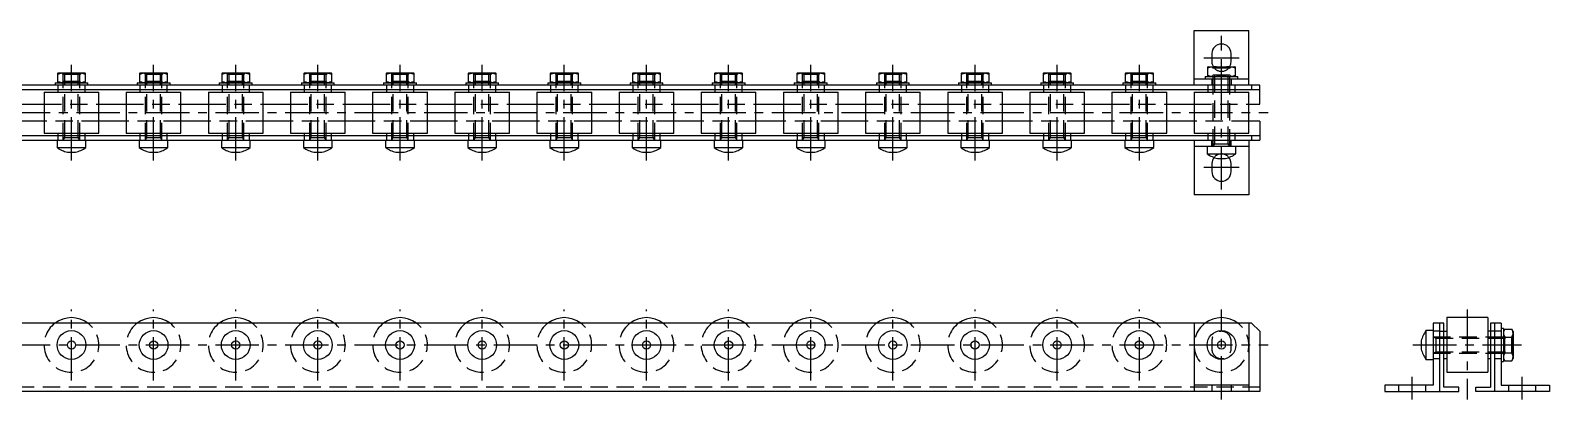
# Model space of a CAD drawing. Extents: x -3 to 1094, y -8 to 142.
# Drawn here: x 539 to 1094, y 7 to 142 of the extents above; entities that cross this region are included whole.
import ezdxf

# ---------------------------------------------------------------- set-up
doc = ezdxf.new("R2010")
doc.units = 0
doc.header["$LTSCALE"] = 0.5
doc.linetypes.add('CENTER', pattern=[50.8, 31.75, -6.35, 6.35, -6.35])
doc.linetypes.add('DASHED', pattern=[19.05, 12.7, -6.35])
for name, color, linetype in [('MSM_CENTER', 1, 'CENTER'), ('MSM_CONTINUOUS', 7, 'CONTINUOUS'), ('MSM_DASHED', 4, 'DASHED')]:
    doc.layers.add(name, color=color, linetype=linetype)

msp = doc.modelspace()

# ---------------------------------------------------------------- linework, layer by layer
at = {"layer": 'MSM_CENTER'}
for p, q in [((974, 83.91), (974, 140.11)), ((554, 94.51), (554, 129.51)), ((584, 94.51), (584, 129.51)), ((614, 94.51), (614, 129.51)), ((644, 94.51), (644, 129.51)), ((674, 94.51), (674, 129.51)), ((704, 94.51), (704, 129.51)), ((734, 94.51), (734, 129.51)), ((764, 94.51), (764, 129.51)), ((794, 94.51), (794, 129.51)), ((824, 94.51), (824, 129.51)), ((854, 94.51), (854, 129.51)), ((884, 94.51), (884, 129.51)), ((914, 94.51), (914, 129.51)), ((944, 94.51), (944, 129.51)), ((967.5, 132.11), (980.5, 132.11)), ((-3, 112.01), (991, 112.01)), ((980.5, 91.91), (967.5, 91.91)), ((554, 14), (554, 40)), ((584, 14), (584, 40)), ((614, 14), (614, 40)), ((644, 14), (644, 40)), ((674, 14), (674, 40)), ((704, 14), (704, 40)), ((734, 14), (734, 40)), ((764, 14), (764, 40)), ((794, 14), (794, 40)), ((824, 14), (824, 40)), ((854, 14), (854, 40)), ((884, 14), (884, 40)), ((914, 14), (914, 40)), ((944, 14), (944, 40)), ((974, 7), (974, 40)), ((1063.74, 40), (1063.74, 7)), ((-3, 27), (991, 27)), ((1043.94, 27), (1083.54, 27)), ((1043.64, 7), (1043.64, 15.3)), ((1083.84, 7), (1083.84, 15.3))]:
    msp.add_line(p, q, dxfattribs=at)
at = {"layer": 'MSM_CONTINUOUS'}
for p, q in [((964, 122.11), (964, 142.11)), ((964, 142.11), (984, 142.11)), ((984, 122.11), (984, 142.11)), ((970.5, 133.61), (970.5, 130.61)), ((977.5, 130.61), (977.5, 133.61)), ((969.1, 128.81), (969, 128.75)), ((969, 125.27), (969, 128.75)), ((969.1, 128.81), (978.9, 128.81)), ((974, 125.72), (974, 128.31)), ((979, 128.75), (978.9, 128.81)), ((979, 128.75), (979, 125.27)), ((988, 122.11), (0, 122.11)), ((548, 122.91), (548, 122.11)), ((548, 122.91), (560, 122.91)), ((549.1, 126.51), (549, 126.45)), ((549, 122.97), (549, 126.45)), ((549, 122.97), (549.1, 122.91)), ((549.1, 126.51), (558.9, 126.51)), ((554, 123.42), (554, 126.01)), ((559, 126.45), (558.9, 126.51)), ((558.9, 122.91), (559, 122.97)), ((559, 126.45), (559, 122.97)), ((560, 122.11), (560, 122.91)), ((578, 122.91), (578, 122.11)), ((578, 122.91), (590, 122.91)), ((579.1, 126.51), (579, 126.45)), ((579, 122.97), (579, 126.45)), ((579, 122.97), (579.1, 122.91)), ((579.1, 126.51), (588.9, 126.51)), ((584, 123.42), (584, 126.01)), ((589, 126.45), (588.9, 126.51)), ((588.9, 122.91), (589, 122.97)), ((589, 126.45), (589, 122.97)), ((590, 122.11), (590, 122.91)), ((608, 122.91), (608, 122.11)), ((608, 122.91), (620, 122.91)), ((609.1, 126.51), (609, 126.45)), ((609, 122.97), (609, 126.45)), ((609, 122.97), (609.1, 122.91)), ((609.1, 126.51), (618.9, 126.51)), ((614, 123.42), (614, 126.01)), ((619, 126.45), (618.9, 126.51)), ((618.9, 122.91), (619, 122.97)), ((619, 126.45), (619, 122.97)), ((620, 122.11), (620, 122.91)), ((638, 122.91), (638, 122.11)), ((638, 122.91), (650, 122.91)), ((639.1, 126.51), (639, 126.45)), ((639, 122.97), (639, 126.45)), ((639, 122.97), (639.1, 122.91)), ((639.1, 126.51), (648.9, 126.51)), ((644, 123.42), (644, 126.01)), ((649, 126.45), (648.9, 126.51)), ((648.9, 122.91), (649, 122.97)), ((649, 126.45), (649, 122.97)), ((650, 122.11), (650, 122.91)), ((668, 122.91), (668, 122.11)), ((668, 122.91), (680, 122.91)), ((669.1, 126.51), (669, 126.45)), ((669, 122.97), (669, 126.45)), ((669, 122.97), (669.1, 122.91)), ((669.1, 126.51), (678.9, 126.51)), ((674, 123.42), (674, 126.01)), ((679, 126.45), (678.9, 126.51)), ((678.9, 122.91), (679, 122.97)), ((679, 126.45), (679, 122.97)), ((680, 122.11), (680, 122.91)), ((698, 122.91), (698, 122.11)), ((698, 122.91), (710, 122.91)), ((699.1, 126.51), (699, 126.45)), ((699, 122.97), (699, 126.45)), ((699, 122.97), (699.1, 122.91)), ((699.1, 126.51), (708.9, 126.51)), ((704, 123.42), (704, 126.01)), ((709, 126.45), (708.9, 126.51)), ((708.9, 122.91), (709, 122.97)), ((709, 126.45), (709, 122.97)), ((710, 122.11), (710, 122.91)), ((728, 122.91), (728, 122.11)), ((728, 122.91), (740, 122.91)), ((729.1, 126.51), (729, 126.45)), ((729, 122.97), (729, 126.45)), ((729, 122.97), (729.1, 122.91)), ((729.1, 126.51), (738.9, 126.51)), ((734, 123.42), (734, 126.01)), ((739, 126.45), (738.9, 126.51)), ((738.9, 122.91), (739, 122.97)), ((739, 126.45), (739, 122.97)), ((740, 122.11), (740, 122.91)), ((758, 122.91), (758, 122.11)), ((758, 122.91), (770, 122.91)), ((759.1, 126.51), (759, 126.45)), ((759, 122.97), (759, 126.45)), ((759, 122.97), (759.1, 122.91)), ((759.1, 126.51), (768.9, 126.51)), ((764, 123.42), (764, 126.01)), ((769, 126.45), (768.9, 126.51)), ((768.9, 122.91), (769, 122.97)), ((769, 126.45), (769, 122.97)), ((770, 122.11), (770, 122.91)), ((788, 122.91), (788, 122.11)), ((788, 122.91), (800, 122.91)), ((789.1, 126.51), (789, 126.45)), ((789, 122.97), (789, 126.45)), ((789, 122.97), (789.1, 122.91)), ((789.1, 126.51), (798.9, 126.51)), ((794, 123.42), (794, 126.01)), ((799, 126.45), (798.9, 126.51)), ((798.9, 122.91), (799, 122.97)), ((799, 126.45), (799, 122.97)), ((800, 122.11), (800, 122.91)), ((818, 122.91), (818, 122.11)), ((818, 122.91), (830, 122.91)), ((819.1, 126.51), (819, 126.45)), ((819, 122.97), (819, 126.45)), ((819, 122.97), (819.1, 122.91)), ((819.1, 126.51), (828.9, 126.51)), ((824, 123.42), (824, 126.01)), ((829, 126.45), (828.9, 126.51)), ((828.9, 122.91), (829, 122.97)), ((829, 126.45), (829, 122.97)), ((830, 122.11), (830, 122.91)), ((848, 122.91), (848, 122.11)), ((848, 122.91), (860, 122.91)), ((849.1, 126.51), (849, 126.45)), ((849, 122.97), (849, 126.45)), ((849, 122.97), (849.1, 122.91)), ((849.1, 126.51), (858.9, 126.51)), ((854, 123.42), (854, 126.01)), ((859, 126.45), (858.9, 126.51)), ((858.9, 122.91), (859, 122.97)), ((859, 126.45), (859, 122.97)), ((860, 122.11), (860, 122.91)), ((878, 122.91), (878, 122.11)), ((878, 122.91), (890, 122.91)), ((879.1, 126.51), (879, 126.45)), ((879, 122.97), (879, 126.45)), ((879, 122.97), (879.1, 122.91)), ((879.1, 126.51), (888.9, 126.51)), ((884, 123.42), (884, 126.01)), ((889, 126.45), (888.9, 126.51)), ((888.9, 122.91), (889, 122.97)), ((889, 126.45), (889, 122.97)), ((890, 122.11), (890, 122.91)), ((908, 122.91), (908, 122.11)), ((908, 122.91), (920, 122.91)), ((909.1, 126.51), (909, 126.45)), ((909, 122.97), (909, 126.45)), ((909, 122.97), (909.1, 122.91)), ((909.1, 126.51), (918.9, 126.51)), ((914, 123.42), (914, 126.01)), ((919, 126.45), (918.9, 126.51)), ((918.9, 122.91), (919, 122.97)), ((919, 126.45), (919, 122.97)), ((920, 122.11), (920, 122.91)), ((938, 122.91), (938, 122.11)), ((938, 122.91), (950, 122.91)), ((939.1, 126.51), (939, 126.45)), ((939, 122.97), (939, 126.45)), ((939, 122.97), (939.1, 122.91)), ((939.1, 126.51), (948.9, 126.51)), ((944, 123.42), (944, 126.01)), ((949, 126.45), (948.9, 126.51)), ((948.9, 122.91), (949, 122.97)), ((949, 126.45), (949, 122.97)), ((950, 122.11), (950, 122.91)), ((964, 124.41), (984, 124.41)), ((968, 125.21), (968, 124.41)), ((968, 125.21), (980, 125.21)), ((969, 125.27), (969.1, 125.21)), ((978.9, 125.21), (979, 125.27)), ((980, 124.41), (980, 125.21)), ((985, 122.11), (985, 120.51)), ((988, 115.11), (988, 122.11)), ((0, 120.51), (988, 120.51)), ((544, 119.51), (544, 104.51)), ((544, 119.51), (564, 119.51)), ((549, 120.51), (549, 119.51)), ((559, 119.51), (559, 120.51)), ((564, 104.51), (564, 119.51)), ((574, 119.51), (574, 104.51)), ((574, 119.51), (594, 119.51)), ((579, 120.51), (579, 119.51)), ((589, 119.51), (589, 120.51)), ((594, 104.51), (594, 119.51)), ((604, 119.51), (604, 104.51)), ((604, 119.51), (624, 119.51)), ((609, 120.51), (609, 119.51)), ((619, 119.51), (619, 120.51)), ((624, 104.51), (624, 119.51)), ((634, 119.51), (634, 104.51)), ((634, 119.51), (654, 119.51)), ((639, 120.51), (639, 119.51)), ((649, 119.51), (649, 120.51)), ((654, 104.51), (654, 119.51)), ((664, 119.51), (664, 104.51)), ((664, 119.51), (684, 119.51)), ((669, 120.51), (669, 119.51)), ((679, 119.51), (679, 120.51)), ((684, 104.51), (684, 119.51)), ((694, 119.51), (694, 104.51)), ((694, 119.51), (714, 119.51)), ((699, 120.51), (699, 119.51)), ((709, 119.51), (709, 120.51)), ((714, 104.51), (714, 119.51)), ((724, 119.51), (724, 104.51)), ((724, 119.51), (744, 119.51)), ((729, 120.51), (729, 119.51)), ((739, 119.51), (739, 120.51)), ((744, 104.51), (744, 119.51)), ((754, 119.51), (754, 104.51)), ((754, 119.51), (774, 119.51)), ((759, 120.51), (759, 119.51)), ((769, 119.51), (769, 120.51)), ((774, 104.51), (774, 119.51)), ((784, 119.51), (784, 104.51)), ((784, 119.51), (804, 119.51)), ((789, 120.51), (789, 119.51)), ((799, 119.51), (799, 120.51)), ((804, 104.51), (804, 119.51)), ((814, 119.51), (814, 104.51)), ((814, 119.51), (834, 119.51)), ((819, 120.51), (819, 119.51)), ((829, 119.51), (829, 120.51)), ((834, 104.51), (834, 119.51)), ((844, 119.51), (844, 104.51)), ((844, 119.51), (864, 119.51)), ((849, 120.51), (849, 119.51)), ((859, 119.51), (859, 120.51)), ((864, 104.51), (864, 119.51)), ((874, 119.51), (874, 104.51)), ((874, 119.51), (894, 119.51)), ((879, 120.51), (879, 119.51)), ((889, 119.51), (889, 120.51)), ((894, 104.51), (894, 119.51)), ((904, 119.51), (904, 104.51)), ((904, 119.51), (924, 119.51)), ((909, 120.51), (909, 119.51)), ((919, 119.51), (919, 120.51)), ((924, 104.51), (924, 119.51)), ((934, 119.51), (934, 104.51)), ((934, 119.51), (954, 119.51)), ((939, 120.51), (939, 119.51)), ((949, 119.51), (949, 120.51)), ((954, 104.51), (954, 119.51)), ((964, 119.51), (964, 104.51)), ((964, 119.51), (984, 119.51)), ((969, 120.51), (969, 119.51)), ((979, 119.51), (979, 120.51)), ((984, 104.51), (984, 119.51)), ((534, 115.11), (544, 115.11)), ((564, 115.11), (574, 115.11)), ((594, 115.11), (604, 115.11)), ((624, 115.11), (634, 115.11)), ((654, 115.11), (664, 115.11)), ((684, 115.11), (694, 115.11)), ((714, 115.11), (724, 115.11)), ((744, 115.11), (754, 115.11)), ((774, 115.11), (784, 115.11)), ((804, 115.11), (814, 115.11)), ((834, 115.11), (844, 115.11)), ((864, 115.11), (874, 115.11)), ((894, 115.11), (904, 115.11)), ((924, 115.11), (934, 115.11)), ((954, 115.11), (964, 115.11)), ((984, 115.11), (988, 115.11)), ((544, 108.91), (534, 108.91)), ((574, 108.91), (564, 108.91)), ((604, 108.91), (594, 108.91)), ((634, 108.91), (624, 108.91)), ((664, 108.91), (654, 108.91)), ((694, 108.91), (684, 108.91)), ((724, 108.91), (714, 108.91)), ((754, 108.91), (744, 108.91)), ((784, 108.91), (774, 108.91)), ((814, 108.91), (804, 108.91)), ((844, 108.91), (834, 108.91)), ((874, 108.91), (864, 108.91)), ((904, 108.91), (894, 108.91)), ((934, 108.91), (924, 108.91)), ((964, 108.91), (954, 108.91)), ((988, 108.91), (984, 108.91)), ((988, 108.91), (988, 101.91)), ((988, 103.51), (0, 103.51)), ((0, 101.91), (988, 101.91)), ((544, 104.51), (564, 104.51)), ((548.75, 101.91), (548.75, 99.2)), ((549, 104.51), (549, 103.51)), ((559, 103.51), (559, 104.51)), ((559.25, 99.2), (559.25, 101.91)), ((574, 104.51), (594, 104.51)), ((578.75, 101.91), (578.75, 99.2)), ((579, 104.51), (579, 103.51)), ((589, 103.51), (589, 104.51)), ((589.25, 99.2), (589.25, 101.91)), ((604, 104.51), (624, 104.51)), ((608.75, 101.91), (608.75, 99.2)), ((609, 104.51), (609, 103.51)), ((619, 103.51), (619, 104.51)), ((619.25, 99.2), (619.25, 101.91)), ((634, 104.51), (654, 104.51)), ((638.75, 101.91), (638.75, 99.2)), ((639, 104.51), (639, 103.51)), ((649, 103.51), (649, 104.51)), ((649.25, 99.2), (649.25, 101.91)), ((664, 104.51), (684, 104.51)), ((668.75, 101.91), (668.75, 99.2)), ((669, 104.51), (669, 103.51)), ((679, 103.51), (679, 104.51)), ((679.25, 99.2), (679.25, 101.91)), ((694, 104.51), (714, 104.51)), ((698.75, 101.91), (698.75, 99.2)), ((699, 104.51), (699, 103.51)), ((709, 103.51), (709, 104.51)), ((709.25, 99.2), (709.25, 101.91)), ((724, 104.51), (744, 104.51)), ((728.75, 101.91), (728.75, 99.2)), ((729, 104.51), (729, 103.51)), ((739, 103.51), (739, 104.51)), ((739.25, 99.2), (739.25, 101.91)), ((754, 104.51), (774, 104.51)), ((758.75, 101.91), (758.75, 99.2)), ((759, 104.51), (759, 103.51)), ((769, 103.51), (769, 104.51)), ((769.25, 99.2), (769.25, 101.91)), ((784, 104.51), (804, 104.51)), ((788.75, 101.91), (788.75, 99.2)), ((789, 104.51), (789, 103.51)), ((799, 103.51), (799, 104.51)), ((799.25, 99.2), (799.25, 101.91)), ((814, 104.51), (834, 104.51)), ((818.75, 101.91), (818.75, 99.2)), ((819, 104.51), (819, 103.51)), ((829, 103.51), (829, 104.51)), ((829.25, 99.2), (829.25, 101.91)), ((844, 104.51), (864, 104.51)), ((848.75, 101.91), (848.75, 99.2)), ((849, 104.51), (849, 103.51)), ((859, 103.51), (859, 104.51)), ((859.25, 99.2), (859.25, 101.91)), ((874, 104.51), (894, 104.51)), ((878.75, 101.91), (878.75, 99.2)), ((879, 104.51), (879, 103.51)), ((889, 103.51), (889, 104.51)), ((889.25, 99.2), (889.25, 101.91)), ((904, 104.51), (924, 104.51)), ((908.75, 101.91), (908.75, 99.2)), ((909, 104.51), (909, 103.51)), ((919, 103.51), (919, 104.51)), ((919.25, 99.2), (919.25, 101.91)), ((934, 104.51), (954, 104.51)), ((938.75, 101.91), (938.75, 99.2)), ((939, 104.51), (939, 103.51)), ((949, 103.51), (949, 104.51)), ((949.25, 99.2), (949.25, 101.91)), ((964, 104.51), (984, 104.51)), ((964, 101.91), (964, 81.91)), ((969, 104.51), (969, 103.51)), ((979, 103.51), (979, 104.51)), ((984, 101.91), (984, 81.91)), ((985, 103.51), (985, 101.91)), ((548.75, 99.2), (559.25, 99.2)), ((552.51, 97.51), (555.49, 97.51)), ((578.75, 99.2), (589.25, 99.2)), ((582.51, 97.51), (585.49, 97.51)), ((608.75, 99.2), (619.25, 99.2)), ((612.51, 97.51), (615.49, 97.51)), ((638.75, 99.2), (649.25, 99.2)), ((642.51, 97.51), (645.49, 97.51)), ((668.75, 99.2), (679.25, 99.2)), ((672.51, 97.51), (675.49, 97.51)), ((698.75, 99.2), (709.25, 99.2)), ((702.51, 97.51), (705.49, 97.51)), ((728.75, 99.2), (739.25, 99.2)), ((732.51, 97.51), (735.49, 97.51)), ((758.75, 99.2), (769.25, 99.2)), ((762.51, 97.51), (765.49, 97.51)), ((788.75, 99.2), (799.25, 99.2)), ((792.51, 97.51), (795.49, 97.51)), ((818.75, 99.2), (829.25, 99.2)), ((822.51, 97.51), (825.49, 97.51)), ((848.75, 99.2), (859.25, 99.2)), ((852.51, 97.51), (855.49, 97.51)), ((878.75, 99.2), (889.25, 99.2)), ((882.51, 97.51), (885.49, 97.51)), ((908.75, 99.2), (919.25, 99.2)), ((912.51, 97.51), (915.49, 97.51)), ((938.75, 99.2), (949.25, 99.2)), ((942.51, 97.51), (945.49, 97.51)), ((984, 99.61), (964, 99.61)), ((968.75, 99.61), (968.75, 96.9)), ((968.75, 96.9), (979.25, 96.9)), ((972.51, 95.21), (975.49, 95.21)), ((979.25, 96.9), (979.25, 99.61)), ((970.5, 93.41), (970.5, 90.41)), ((977.5, 90.41), (977.5, 93.41)), ((984, 81.91), (964, 81.91)), ((985, 35), (3, 35)), ((964, 35), (964, 10)), ((984, 35), (984, 10)), ((985, 35), (988, 32)), ((1055.24, 35), (1051.34, 35)), ((1051.34, 35), (1051.34, 12.3)), ((1053.64, 35), (1053.64, 10)), ((1055.24, 11.6), (1055.24, 35)), ((1056.24, 37), (1056.24, 17)), ((1071.24, 37), (1056.24, 37)), ((1071.24, 37), (1071.24, 17)), ((1072.24, 35), (1072.24, 11.6)), ((1076.14, 35), (1072.24, 35)), ((1073.84, 10), (1073.84, 35)), ((1076.14, 35), (1076.14, 12.3)), ((988, 32), (988, 10)), ((1046.94, 28.49), (1046.94, 25.51)), ((1048.63, 32.25), (1048.63, 21.75)), ((1051.34, 32.25), (1048.63, 32.25)), ((1053.64, 32), (1056.24, 32)), ((1073.84, 32), (1071.24, 32)), ((1076.94, 33), (1076.14, 33)), ((1076.94, 33), (1076.94, 21)), ((1077.44, 32.77), (1076.94, 31.9)), ((1077.44, 32.77), (1080.03, 32.77)), ((1077.44, 29.89), (1080.03, 29.89)), ((1080.54, 31.9), (1080.03, 32.77)), ((1080.54, 31.9), (1080.54, 22.1)), ((1077.44, 24.11), (1080.03, 24.11)), ((1048.63, 21.75), (1051.34, 21.75)), ((1055.24, 22), (1056.24, 22)), ((1056.24, 17), (1071.24, 17)), ((1071.24, 22), (1072.24, 22)), ((1076.14, 21), (1076.94, 21)), ((1076.94, 22.1), (1077.44, 21.23)), ((1077.44, 21.23), (1080.03, 21.23)), ((1080.03, 21.23), (1080.54, 22.1)), ((984, 12.3), (964, 12.3)), ((1051.34, 12.3), (1033.64, 12.3)), ((1033.64, 12.3), (1033.64, 10)), ((1060.64, 11.6), (1055.24, 11.6)), ((1060.64, 10), (1060.64, 11.6)), ((1066.84, 11.6), (1072.24, 11.6)), ((1066.84, 10), (1066.84, 11.6)), ((1076.14, 12.3), (1093.84, 12.3)), ((1093.84, 12.3), (1093.84, 10)), ((988, 10), (0, 10)), ((1033.64, 10), (1060.64, 10)), ((1093.84, 10), (1066.84, 10))]:
    msp.add_line(p, q, dxfattribs=at)
for centre, radius in [((554, 27), 5.25), ((554, 27), 1.49), ((584, 27), 5.25), ((584, 27), 1.49), ((614, 27), 5.25), ((614, 27), 1.49), ((644, 27), 5.25), ((644, 27), 1.49), ((674, 27), 5.25), ((674, 27), 1.49), ((704, 27), 5.25), ((704, 27), 1.49), ((734, 27), 5.25), ((734, 27), 1.49), ((764, 27), 5.25), ((764, 27), 1.49), ((794, 27), 5.25), ((794, 27), 1.49), ((824, 27), 5.25), ((824, 27), 1.49), ((854, 27), 5.25), ((854, 27), 1.49), ((884, 27), 5.25), ((884, 27), 1.49), ((914, 27), 5.25), ((914, 27), 1.49), ((944, 27), 5.25), ((944, 27), 1.49), ((974, 27), 5.25), ((974, 27), 1.49)]:
    msp.add_circle(centre, radius, dxfattribs=at)
for centre, radius, start, end in [((974, 133.61), 3.5, 0, 180), ((971.5, 121.38), 7.37, 70.1592, 109.8408), ((974, 130.61), 3.5, 180, 210.9497), ((976.5, 121.38), 7.37, 70.1592, 109.8408), ((974, 130.61), 3.5, 329.0503, 0), ((551.5, 119.08), 7.37, 70.1592, 109.8408), ((551.5, 130.34), 7.37, 250.1592, 289.8408), ((556.5, 119.08), 7.37, 70.1592, 109.8408), ((556.5, 130.34), 7.37, 250.1592, 289.8408), ((581.5, 119.08), 7.37, 70.1592, 109.8408), ((581.5, 130.34), 7.37, 250.1592, 289.8408), ((586.5, 119.08), 7.37, 70.1592, 109.8408), ((586.5, 130.34), 7.37, 250.1592, 289.8408), ((611.5, 119.08), 7.37, 70.1592, 109.8408), ((611.5, 130.34), 7.37, 250.1592, 289.8408), ((616.5, 119.08), 7.37, 70.1592, 109.8408), ((616.5, 130.34), 7.37, 250.1592, 289.8408), ((641.5, 119.08), 7.37, 70.1592, 109.8408), ((641.5, 130.34), 7.37, 250.1592, 289.8408), ((646.5, 119.08), 7.37, 70.1592, 109.8408), ((646.5, 130.34), 7.37, 250.1592, 289.8408), ((671.5, 119.08), 7.37, 70.1592, 109.8408), ((671.5, 130.34), 7.37, 250.1592, 289.8408), ((676.5, 119.08), 7.37, 70.1592, 109.8408), ((676.5, 130.34), 7.37, 250.1592, 289.8408), ((701.5, 119.08), 7.37, 70.1592, 109.8408), ((701.5, 130.34), 7.37, 250.1592, 289.8408), ((706.5, 119.08), 7.37, 70.1592, 109.8408), ((706.5, 130.34), 7.37, 250.1592, 289.8408), ((731.5, 119.08), 7.37, 70.1592, 109.8408), ((731.5, 130.34), 7.37, 250.1592, 289.8408), ((736.5, 119.08), 7.37, 70.1592, 109.8408), ((736.5, 130.34), 7.37, 250.1592, 289.8408), ((761.5, 119.08), 7.37, 70.1592, 109.8408), ((761.5, 130.34), 7.37, 250.1592, 289.8408), ((766.5, 119.08), 7.37, 70.1592, 109.8408), ((766.5, 130.34), 7.37, 250.1592, 289.8408), ((791.5, 119.08), 7.37, 70.1592, 109.8408), ((791.5, 130.34), 7.37, 250.1592, 289.8408), ((796.5, 119.08), 7.37, 70.1592, 109.8408), ((796.5, 130.34), 7.37, 250.1592, 289.8408), ((821.5, 119.08), 7.37, 70.1592, 109.8408), ((821.5, 130.34), 7.37, 250.1592, 289.8408), ((826.5, 119.08), 7.37, 70.1592, 109.8408), ((826.5, 130.34), 7.37, 250.1592, 289.8408), ((851.5, 119.08), 7.37, 70.1592, 109.8408), ((851.5, 130.34), 7.37, 250.1592, 289.8408), ((856.5, 119.08), 7.37, 70.1592, 109.8408), ((856.5, 130.34), 7.37, 250.1592, 289.8408), ((881.5, 119.08), 7.37, 70.1592, 109.8408), ((881.5, 130.34), 7.37, 250.1592, 289.8408), ((886.5, 119.08), 7.37, 70.1592, 109.8408), ((886.5, 130.34), 7.37, 250.1592, 289.8408), ((911.5, 119.08), 7.37, 70.1592, 109.8408), ((911.5, 130.34), 7.37, 250.1592, 289.8408), ((916.5, 119.08), 7.37, 70.1592, 109.8408), ((916.5, 130.34), 7.37, 250.1592, 289.8408), ((941.5, 119.08), 7.37, 70.1592, 109.8408), ((941.5, 130.34), 7.37, 250.1592, 289.8408), ((946.5, 119.08), 7.37, 70.1592, 109.8408), ((946.5, 130.34), 7.37, 250.1592, 289.8408), ((971.5, 132.64), 7.37, 250.1592, 289.8408), ((976.5, 132.64), 7.37, 250.1592, 289.8408), ((555.54, 109.25), 12.12, 235.9445, 255.5214), ((552.46, 109.25), 12.12, 284.4786, 304.0555), ((585.54, 109.25), 12.12, 235.9445, 255.5214), ((582.46, 109.25), 12.12, 284.4786, 304.0555), ((615.54, 109.25), 12.12, 235.9445, 255.5214), ((612.46, 109.25), 12.12, 284.4786, 304.0555), ((645.54, 109.25), 12.12, 235.9445, 255.5214), ((642.46, 109.25), 12.12, 284.4786, 304.0555), ((675.54, 109.25), 12.12, 235.9445, 255.5214), ((672.46, 109.25), 12.12, 284.4786, 304.0555), ((705.54, 109.25), 12.12, 235.9445, 255.5214), ((702.46, 109.25), 12.12, 284.4786, 304.0555), ((735.54, 109.25), 12.12, 235.9445, 255.5214), ((732.46, 109.25), 12.12, 284.4786, 304.0555), ((765.54, 109.25), 12.12, 235.9445, 255.5214), ((762.46, 109.25), 12.12, 284.4786, 304.0555), ((795.54, 109.25), 12.12, 235.9445, 255.5214), ((792.46, 109.25), 12.12, 284.4786, 304.0555), ((825.54, 109.25), 12.12, 235.9445, 255.5214), ((822.46, 109.25), 12.12, 284.4786, 304.0555), ((855.54, 109.25), 12.12, 235.9445, 255.5214), ((852.46, 109.25), 12.12, 284.4786, 304.0555), ((885.54, 109.25), 12.12, 235.9445, 255.5214), ((882.46, 109.25), 12.12, 284.4786, 304.0555), ((915.54, 109.25), 12.12, 235.9445, 255.5214), ((912.46, 109.25), 12.12, 284.4786, 304.0555), ((945.54, 109.25), 12.12, 235.9445, 255.5214), ((942.46, 109.25), 12.12, 284.4786, 304.0555), ((975.54, 106.95), 12.12, 235.9445, 255.5214), ((974, 93.41), 3.5, 141.2477, 180), ((972.46, 106.95), 12.12, 284.4786, 304.0555), ((974, 93.41), 3.5, 0, 38.7523), ((974, 90.41), 3.5, 180, 0), ((554, 27), 10, 53.1301, 126.8699), ((584, 27), 10, 53.1301, 126.8699), ((614, 27), 10, 53.1301, 126.8699), ((644, 27), 10, 53.1301, 126.8699), ((674, 27), 10, 53.1301, 126.8699), ((704, 27), 10, 53.1301, 126.8699), ((734, 27), 10, 53.1301, 126.8699), ((764, 27), 10, 53.1301, 126.8699), ((794, 27), 10, 53.1301, 126.8699), ((824, 27), 10, 53.1301, 126.8699), ((854, 27), 10, 53.1301, 126.8699), ((884, 27), 10, 53.1301, 126.8699), ((914, 27), 10, 53.1301, 126.8699), ((944, 27), 10, 53.1301, 126.8699), ((974, 27), 10, 53.1301, 126.8699), ((1058.67, 25.46), 12.12, 145.9445, 165.5214), ((1079.55, 31.33), 2.56, 154.3574, 214.3573), ((1086.6, 27), 9.61, 162.5124, 197.4876), ((1077.92, 31.33), 2.56, 325.6427, 25.6426), ((1070.87, 27), 9.61, 342.5124, 17.4876), ((1058.67, 28.54), 12.12, 194.4786, 214.0555), ((1079.55, 22.67), 2.56, 145.6427, 205.6426), ((1077.92, 22.67), 2.56, 334.3574, 34.3573)]:
    msp.add_arc(centre, radius, start, end, dxfattribs=at)
at = {"layer": 'MSM_DASHED'}
for p, q in [((970.46, 128.81), (971, 128.27)), ((971.54, 128.81), (971, 128.27)), ((971, 99.61), (971, 128.27)), ((977, 128.27), (971, 128.27)), ((971.54, 100.55), (971.54, 128.81)), ((976.46, 100.55), (976.46, 128.81)), ((976.46, 128.81), (977, 128.27)), ((977.54, 128.81), (977, 128.27)), ((977, 99.61), (977, 128.27)), ((549, 122.11), (549, 120.51)), ((550.46, 126.51), (551, 125.97)), ((550.46, 122.91), (551, 123.45)), ((551.54, 126.51), (551, 125.97)), ((557, 125.97), (551, 125.97)), ((551, 101.91), (551, 125.97)), ((557, 123.45), (551, 123.45)), ((551.54, 102.85), (551.54, 126.51)), ((556.46, 126.51), (557, 125.97)), ((556.46, 102.85), (556.46, 126.51)), ((557.54, 126.51), (557, 125.97)), ((557, 101.91), (557, 125.97)), ((557.54, 122.91), (557, 123.45)), ((559, 120.51), (559, 122.11)), ((579, 122.11), (579, 120.51)), ((580.46, 126.51), (581, 125.97)), ((580.46, 122.91), (581, 123.45)), ((581.54, 126.51), (581, 125.97)), ((587, 125.97), (581, 125.97)), ((581, 101.91), (581, 125.97)), ((587, 123.45), (581, 123.45)), ((581.54, 102.85), (581.54, 126.51)), ((586.46, 126.51), (587, 125.97)), ((586.46, 102.85), (586.46, 126.51)), ((587.54, 126.51), (587, 125.97)), ((587, 101.91), (587, 125.97)), ((587.54, 122.91), (587, 123.45)), ((589, 120.51), (589, 122.11)), ((609, 122.11), (609, 120.51)), ((610.46, 126.51), (611, 125.97)), ((610.46, 122.91), (611, 123.45)), ((611.54, 126.51), (611, 125.97)), ((617, 125.97), (611, 125.97)), ((611, 101.91), (611, 125.97)), ((617, 123.45), (611, 123.45)), ((611.54, 102.85), (611.54, 126.51)), ((616.46, 126.51), (617, 125.97)), ((616.46, 102.85), (616.46, 126.51)), ((617.54, 126.51), (617, 125.97)), ((617, 101.91), (617, 125.97)), ((617.54, 122.91), (617, 123.45)), ((619, 120.51), (619, 122.11)), ((639, 122.11), (639, 120.51)), ((640.46, 126.51), (641, 125.97)), ((640.46, 122.91), (641, 123.45)), ((641.54, 126.51), (641, 125.97)), ((647, 125.97), (641, 125.97)), ((641, 101.91), (641, 125.97)), ((647, 123.45), (641, 123.45)), ((641.54, 102.85), (641.54, 126.51)), ((646.46, 126.51), (647, 125.97)), ((646.46, 102.85), (646.46, 126.51)), ((647.54, 126.51), (647, 125.97)), ((647, 101.91), (647, 125.97)), ((647.54, 122.91), (647, 123.45)), ((649, 120.51), (649, 122.11)), ((669, 122.11), (669, 120.51)), ((670.46, 126.51), (671, 125.97)), ((670.46, 122.91), (671, 123.45)), ((671.54, 126.51), (671, 125.97)), ((677, 125.97), (671, 125.97)), ((671, 101.91), (671, 125.97)), ((677, 123.45), (671, 123.45)), ((671.54, 102.85), (671.54, 126.51)), ((676.46, 126.51), (677, 125.97)), ((676.46, 102.85), (676.46, 126.51)), ((677.54, 126.51), (677, 125.97)), ((677, 101.91), (677, 125.97)), ((677.54, 122.91), (677, 123.45)), ((679, 120.51), (679, 122.11)), ((699, 122.11), (699, 120.51)), ((700.46, 126.51), (701, 125.97)), ((700.46, 122.91), (701, 123.45)), ((701.54, 126.51), (701, 125.97)), ((707, 125.97), (701, 125.97)), ((701, 101.91), (701, 125.97)), ((707, 123.45), (701, 123.45)), ((701.54, 102.85), (701.54, 126.51)), ((706.46, 126.51), (707, 125.97)), ((706.46, 102.85), (706.46, 126.51)), ((707.54, 126.51), (707, 125.97)), ((707, 101.91), (707, 125.97)), ((707.54, 122.91), (707, 123.45)), ((709, 120.51), (709, 122.11)), ((729, 122.11), (729, 120.51)), ((730.46, 126.51), (731, 125.97)), ((730.46, 122.91), (731, 123.45)), ((731.54, 126.51), (731, 125.97)), ((737, 125.97), (731, 125.97)), ((731, 101.91), (731, 125.97)), ((737, 123.45), (731, 123.45)), ((731.54, 102.85), (731.54, 126.51)), ((736.46, 126.51), (737, 125.97)), ((736.46, 102.85), (736.46, 126.51)), ((737.54, 126.51), (737, 125.97)), ((737, 101.91), (737, 125.97)), ((737.54, 122.91), (737, 123.45)), ((739, 120.51), (739, 122.11)), ((759, 122.11), (759, 120.51)), ((760.46, 126.51), (761, 125.97)), ((760.46, 122.91), (761, 123.45)), ((761.54, 126.51), (761, 125.97)), ((767, 125.97), (761, 125.97)), ((761, 101.91), (761, 125.97)), ((767, 123.45), (761, 123.45)), ((761.54, 102.85), (761.54, 126.51)), ((766.46, 126.51), (767, 125.97)), ((766.46, 102.85), (766.46, 126.51)), ((767.54, 126.51), (767, 125.97)), ((767, 101.91), (767, 125.97)), ((767.54, 122.91), (767, 123.45)), ((769, 120.51), (769, 122.11)), ((789, 122.11), (789, 120.51)), ((790.46, 126.51), (791, 125.97)), ((790.46, 122.91), (791, 123.45)), ((791.54, 126.51), (791, 125.97)), ((797, 125.97), (791, 125.97)), ((791, 101.91), (791, 125.97)), ((797, 123.45), (791, 123.45)), ((791.54, 102.85), (791.54, 126.51)), ((796.46, 126.51), (797, 125.97)), ((796.46, 102.85), (796.46, 126.51)), ((797.54, 126.51), (797, 125.97)), ((797, 101.91), (797, 125.97)), ((797.54, 122.91), (797, 123.45)), ((799, 120.51), (799, 122.11)), ((819, 122.11), (819, 120.51)), ((820.46, 126.51), (821, 125.97)), ((820.46, 122.91), (821, 123.45)), ((821.54, 126.51), (821, 125.97)), ((827, 125.97), (821, 125.97)), ((821, 101.91), (821, 125.97)), ((827, 123.45), (821, 123.45)), ((821.54, 102.85), (821.54, 126.51)), ((826.46, 126.51), (827, 125.97)), ((826.46, 102.85), (826.46, 126.51)), ((827.54, 126.51), (827, 125.97)), ((827, 101.91), (827, 125.97)), ((827.54, 122.91), (827, 123.45)), ((829, 120.51), (829, 122.11)), ((849, 122.11), (849, 120.51)), ((850.46, 126.51), (851, 125.97)), ((850.46, 122.91), (851, 123.45)), ((851.54, 126.51), (851, 125.97)), ((857, 125.97), (851, 125.97)), ((851, 101.91), (851, 125.97)), ((857, 123.45), (851, 123.45)), ((851.54, 102.85), (851.54, 126.51)), ((856.46, 126.51), (857, 125.97)), ((856.46, 102.85), (856.46, 126.51)), ((857.54, 126.51), (857, 125.97)), ((857, 101.91), (857, 125.97)), ((857.54, 122.91), (857, 123.45)), ((859, 120.51), (859, 122.11)), ((879, 122.11), (879, 120.51)), ((880.46, 126.51), (881, 125.97)), ((880.46, 122.91), (881, 123.45)), ((881.54, 126.51), (881, 125.97)), ((887, 125.97), (881, 125.97)), ((881, 101.91), (881, 125.97)), ((887, 123.45), (881, 123.45)), ((881.54, 102.85), (881.54, 126.51)), ((886.46, 126.51), (887, 125.97)), ((886.46, 102.85), (886.46, 126.51)), ((887.54, 126.51), (887, 125.97)), ((887, 101.91), (887, 125.97)), ((887.54, 122.91), (887, 123.45)), ((889, 120.51), (889, 122.11)), ((909, 122.11), (909, 120.51)), ((910.46, 126.51), (911, 125.97)), ((910.46, 122.91), (911, 123.45)), ((911.54, 126.51), (911, 125.97)), ((917, 125.97), (911, 125.97)), ((911, 101.91), (911, 125.97)), ((917, 123.45), (911, 123.45)), ((911.54, 102.85), (911.54, 126.51)), ((916.46, 126.51), (917, 125.97)), ((916.46, 102.85), (916.46, 126.51)), ((917.54, 126.51), (917, 125.97)), ((917, 101.91), (917, 125.97)), ((917.54, 122.91), (917, 123.45)), ((919, 120.51), (919, 122.11)), ((939, 122.11), (939, 120.51)), ((940.46, 126.51), (941, 125.97)), ((940.46, 122.91), (941, 123.45)), ((941.54, 126.51), (941, 125.97)), ((947, 125.97), (941, 125.97)), ((941, 101.91), (941, 125.97)), ((947, 123.45), (941, 123.45)), ((941.54, 102.85), (941.54, 126.51)), ((946.46, 126.51), (947, 125.97)), ((946.46, 102.85), (946.46, 126.51)), ((947.54, 126.51), (947, 125.97)), ((947, 101.91), (947, 125.97)), ((947.54, 122.91), (947, 123.45)), ((949, 120.51), (949, 122.11)), ((969, 122.11), (969, 120.51)), ((970.46, 125.21), (971, 125.75)), ((970.5, 124.41), (970.5, 122.11)), ((977, 125.75), (971, 125.75)), ((977.54, 125.21), (977, 125.75)), ((977.5, 124.41), (977.5, 122.11)), ((979, 120.51), (979, 122.11)), ((544, 115.11), (564, 115.11)), ((574, 115.11), (594, 115.11)), ((604, 115.11), (624, 115.11)), ((634, 115.11), (654, 115.11)), ((664, 115.11), (684, 115.11)), ((694, 115.11), (714, 115.11)), ((724, 115.11), (744, 115.11)), ((754, 115.11), (774, 115.11)), ((784, 115.11), (804, 115.11)), ((814, 115.11), (834, 115.11)), ((844, 115.11), (864, 115.11)), ((874, 115.11), (894, 115.11)), ((904, 115.11), (924, 115.11)), ((934, 115.11), (954, 115.11)), ((964, 115.11), (984, 115.11)), ((564, 108.91), (544, 108.91)), ((594, 108.91), (574, 108.91)), ((624, 108.91), (604, 108.91)), ((654, 108.91), (634, 108.91)), ((684, 108.91), (664, 108.91)), ((714, 108.91), (694, 108.91)), ((744, 108.91), (724, 108.91)), ((774, 108.91), (754, 108.91)), ((804, 108.91), (784, 108.91)), ((834, 108.91), (814, 108.91)), ((864, 108.91), (844, 108.91)), ((894, 108.91), (874, 108.91)), ((924, 108.91), (904, 108.91)), ((954, 108.91), (934, 108.91)), ((984, 108.91), (964, 108.91)), ((549, 103.51), (549, 101.91)), ((551, 102.85), (557, 102.85)), ((551, 101.91), (551.54, 102.85)), ((557, 101.91), (556.46, 102.85)), ((559, 101.91), (559, 103.51)), ((579, 103.51), (579, 101.91)), ((581, 102.85), (587, 102.85)), ((581, 101.91), (581.54, 102.85)), ((587, 101.91), (586.46, 102.85)), ((589, 101.91), (589, 103.51)), ((609, 103.51), (609, 101.91)), ((611, 102.85), (617, 102.85)), ((611, 101.91), (611.54, 102.85)), ((617, 101.91), (616.46, 102.85)), ((619, 101.91), (619, 103.51)), ((639, 103.51), (639, 101.91)), ((641, 102.85), (647, 102.85)), ((641, 101.91), (641.54, 102.85)), ((647, 101.91), (646.46, 102.85)), ((649, 101.91), (649, 103.51)), ((669, 103.51), (669, 101.91)), ((671, 102.85), (677, 102.85)), ((671, 101.91), (671.54, 102.85)), ((677, 101.91), (676.46, 102.85)), ((679, 101.91), (679, 103.51)), ((699, 103.51), (699, 101.91)), ((701, 102.85), (707, 102.85)), ((701, 101.91), (701.54, 102.85)), ((707, 101.91), (706.46, 102.85)), ((709, 101.91), (709, 103.51)), ((729, 103.51), (729, 101.91)), ((731, 102.85), (737, 102.85)), ((731, 101.91), (731.54, 102.85)), ((737, 101.91), (736.46, 102.85)), ((739, 101.91), (739, 103.51)), ((759, 103.51), (759, 101.91)), ((761, 102.85), (767, 102.85)), ((761, 101.91), (761.54, 102.85)), ((767, 101.91), (766.46, 102.85)), ((769, 101.91), (769, 103.51)), ((789, 103.51), (789, 101.91)), ((791, 102.85), (797, 102.85)), ((791, 101.91), (791.54, 102.85)), ((797, 101.91), (796.46, 102.85)), ((799, 101.91), (799, 103.51)), ((819, 103.51), (819, 101.91)), ((821, 102.85), (827, 102.85)), ((821, 101.91), (821.54, 102.85)), ((827, 101.91), (826.46, 102.85)), ((829, 101.91), (829, 103.51)), ((849, 103.51), (849, 101.91)), ((851, 102.85), (857, 102.85)), ((851, 101.91), (851.54, 102.85)), ((857, 101.91), (856.46, 102.85)), ((859, 101.91), (859, 103.51)), ((879, 103.51), (879, 101.91)), ((881, 102.85), (887, 102.85)), ((881, 101.91), (881.54, 102.85)), ((887, 101.91), (886.46, 102.85)), ((889, 101.91), (889, 103.51)), ((909, 103.51), (909, 101.91)), ((911, 102.85), (917, 102.85)), ((911, 101.91), (911.54, 102.85)), ((917, 101.91), (916.46, 102.85)), ((919, 101.91), (919, 103.51)), ((939, 103.51), (939, 101.91)), ((941, 102.85), (947, 102.85)), ((941, 101.91), (941.54, 102.85)), ((947, 101.91), (946.46, 102.85)), ((949, 101.91), (949, 103.51)), ((969, 103.51), (969, 101.91)), ((970.5, 99.61), (970.5, 101.91)), ((971, 99.61), (971.54, 100.55)), ((971, 100.55), (977, 100.55)), ((977, 99.61), (976.46, 100.55)), ((977.5, 99.61), (977.5, 101.91)), ((979, 101.91), (979, 103.51)), ((970.5, 28.5), (970.5, 25.5)), ((977.5, 25.5), (977.5, 28.5)), ((1053.64, 32), (1051.34, 32)), ((1051.34, 30), (1080, 30)), ((1051.34, 30), (1052.27, 29.46)), ((1052.27, 30), (1052.27, 24)), ((1052.27, 29.46), (1080.54, 29.46)), ((1076.14, 32), (1073.84, 32)), ((1076.94, 30.54), (1077.48, 30)), ((1077.48, 24), (1077.48, 30)), ((1080.54, 30.54), (1080, 30)), ((1080, 24), (1080, 30)), ((1080.54, 29.46), (1080, 30)), ((1051.34, 24), (1052.27, 24.54)), ((1051.34, 24), (1080, 24)), ((1052.27, 24.54), (1080.54, 24.54)), ((1076.94, 23.46), (1077.48, 24)), ((1080.54, 24.54), (1080, 24)), ((1080.54, 23.46), (1080, 24)), ((1051.34, 22), (1053.64, 22)), ((1073.84, 22), (1076.14, 22)), ((988, 11.6), (0, 11.6)), ((970.5, 12.3), (970.5, 10)), ((977.5, 12.3), (977.5, 10)), ((1038.64, 12.3), (1038.64, 10)), ((1048.64, 10), (1048.64, 12.3)), ((1078.84, 12.3), (1078.84, 10)), ((1088.84, 10), (1088.84, 12.3))]:
    msp.add_line(p, q, dxfattribs=at)
for centre, radius, start, end in [((974, 130.61), 3.5, 210.9497, 329.0503), ((974, 93.41), 3.5, 38.7523, 141.2477), ((554, 27), 10, 126.8699, 53.1301), ((584, 27), 10, 126.8699, 53.1301), ((614, 27), 10, 126.8699, 53.1301), ((644, 27), 10, 126.8699, 53.1301), ((674, 27), 10, 126.8699, 53.1301), ((704, 27), 10, 126.8699, 53.1301), ((734, 27), 10, 126.8699, 53.1301), ((764, 27), 10, 126.8699, 53.1301), ((794, 27), 10, 126.8699, 53.1301), ((824, 27), 10, 126.8699, 53.1301), ((854, 27), 10, 126.8699, 53.1301), ((884, 27), 10, 126.8699, 53.1301), ((914, 27), 10, 126.8699, 53.1301), ((944, 27), 10, 126.8699, 53.1301), ((974, 27), 10, 126.8699, 53.1301), ((974, 28.5), 3.5, 0, 180), ((974, 25.5), 3.5, 180, 0)]:
    msp.add_arc(centre, radius, start, end, dxfattribs=at)

doc.saveas('drawing.dxf')
